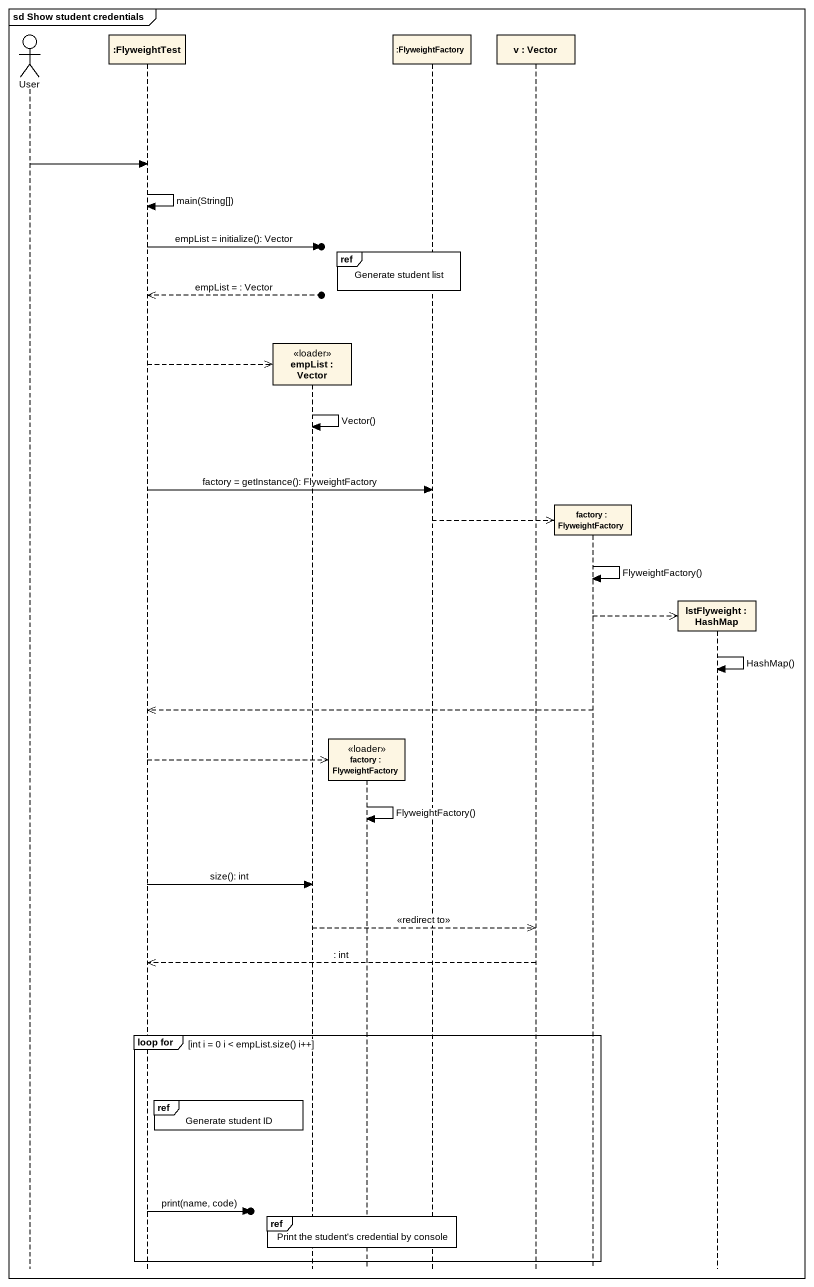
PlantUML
@startuml
mainframe sd Show student credentials
hide footbox
actor User
participant ":FlyweightTest" as FlyweightTest
participant "empList : Vector" as empList <<loader>>
participant "factory : FlyweightFactory" as factory <<loader>>
participant ":FlyweightFactory" as FlyweightFactory
participant "v : Vector" as v
participant "factory : FlyweightFactory" as factory_2
participant "lstFlyweight : HashMap" as lstFlyweight

User -> FlyweightTest
FlyweightTest -> FlyweightTest : main(String[])
FlyweightTest ->o] : empList = initialize(): Vector
ref over factory, FlyweightFactory : Generate student list
FlyweightTest <<--o] : empList = : Vector
FlyweightTest -->> empList **
empList -> empList : Vector()
FlyweightTest -> FlyweightFactory : factory = getInstance(): FlyweightFactory
FlyweightFactory -->> factory_2 **
factory_2 -> factory_2 : FlyweightFactory()
factory_2 -->> lstFlyweight **
lstFlyweight -> lstFlyweight : HashMap()
factory_2 -->> FlyweightTest
FlyweightTest -->> factory **
factory -> factory : FlyweightFactory()
FlyweightTest -> empList : size(): int
empList -->> v : <<redirect to>>
v -->> FlyweightTest : : int
group loop for [int i = 0 i < empList.size() i++]
  ref over FlyweightTest : Generate student ID
  FlyweightTest ->o] : print(name, code)
  ref over empList, factory, FlyweightFactory : Print the student's credential by console
end
@enduml
